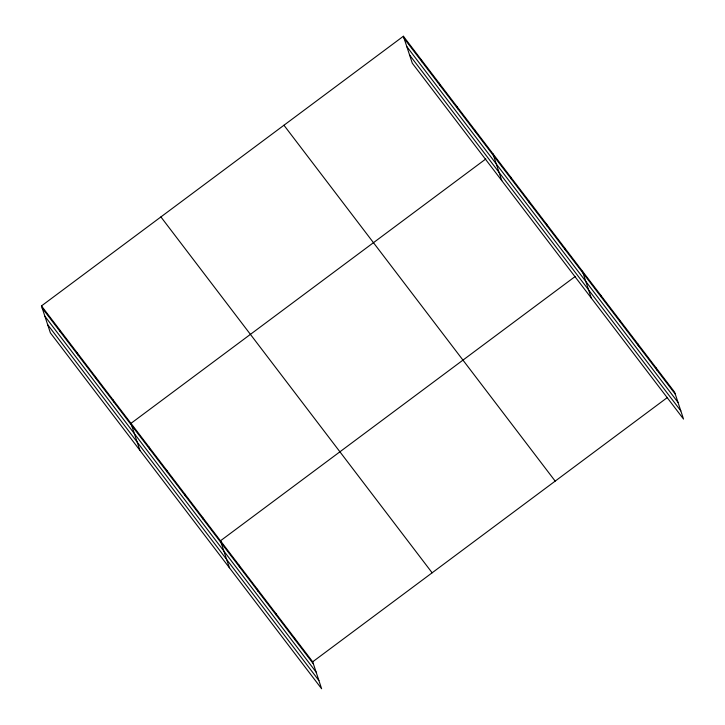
<?xml version="1.0" encoding="UTF-8"?>
<svg xmlns="http://www.w3.org/2000/svg" width="725" height="725" viewBox="0 0 725 725"><rect width="100%" height="100%" fill="white"/><g stroke="black" fill="none" stroke-linecap="round" stroke-linejoin="round"><path stroke-width="1.09" d="M41.47 305.923L312.702 661.798L321.619 688.75L50.388 332.875L41.47 305.923L403.381 36.25L674.612 392.125L683.53 419.077L412.298 63.202L403.381 36.25M485.813 158.965L130.98 423.364L139.889 450.316M575.315 276.397L220.482 540.796L229.399 567.757M312.702 661.798L667.535 397.4M404.079 38.352L675.31 394.219M406.788 46.554L678.02 402.42M409.58 55L680.811 410.876M283.955 125.244L555.187 481.119M160.905 216.929L432.136 572.804M42.168 308.025L313.399 663.892M44.878 316.227L316.109 672.093M47.669 324.673L318.909 680.548M656.17 367.928L656.868 370.022M637.728 343.722L638.417 345.825M619.286 319.526L619.975 321.619M600.835 295.329L601.533 297.422M582.393 271.123L591.31 298.084M564.494 247.642L565.192 249.735M546.596 224.152L547.284 226.245M528.688 200.662L529.386 202.764M510.79 177.172L511.487 179.274M492.891 153.691L501.8 180.643M474.984 130.201L475.682 132.294M457.085 106.711L457.783 108.813M439.187 83.221L439.876 85.323M421.279 59.74L421.977 61.833M294.259 637.601L294.957 639.695M275.817 613.395L276.515 615.498M257.375 589.198L258.064 591.301M238.933 565.002L239.622 567.095M202.583 517.315L203.281 519.408M184.685 493.825L185.373 495.927M166.777 470.335L167.475 472.437M148.879 446.854L149.577 448.947M113.073 399.874L113.771 401.976M95.174 376.384L95.872 378.486M77.276 352.903L77.965 354.996M59.377 329.413L60.066 331.506"/></g></svg>
